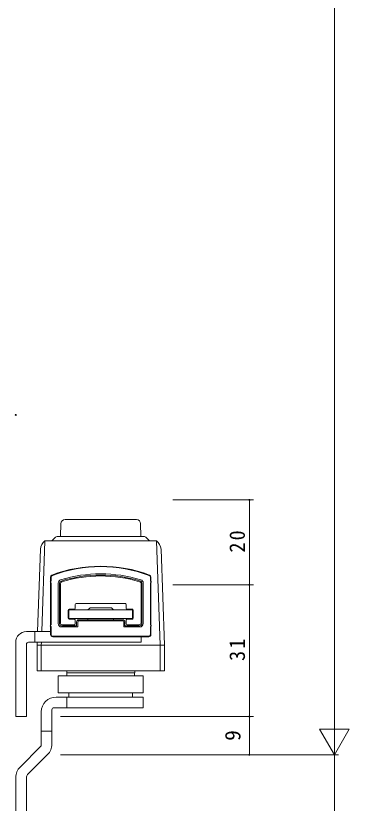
# Model space of a CAD drawing. Units: millimetres on the paper. Extents: x -420 to 373, y -297 to 267.
# Drawn here: x -289.2 to -210.7, y -184.4 to 0.9 of the extents above; entities that cross this region are included whole.
import ezdxf
from ezdxf.enums import TextEntityAlignment as Align

# ---------------------------------------------------------------- set-up
doc = ezdxf.new("R2010")
doc.units = ezdxf.units.MM
doc.layers.add('0-4_YKK_D', color=6, linetype='Continuous', lineweight=9)
doc.layers.add('0-6_YKK_13', color=4, linetype='Continuous', lineweight=9)
doc.styles.add('ＭＳ ゴシック', font='')
doc.styles.get('ＭＳ ゴシック').set_extended_font_data('MS Gothic')

msp = doc.modelspace()

# ---------------------------------------------------------------- linework, layer by layer
at = {"layer": '0-4_YKK_D'}
for p, q in [((-214.202, 170.953), (-214.202, -166.047)), ((-252.202, -113.049), (-233.202, -113.049)), ((-234.202, -113.049), (-234.202, -133.047)), ((-252.202, -133.047), (-233.202, -133.047)), ((-252.202, -133.047), (-233.202, -133.047)), ((-234.202, -164.047), (-234.202, -133.047)), ((-214.202, -173.047), (-214.202, -160.922)), ((-278.699, -164.047), (-233.202, -164.047)), ((-252.202, -164.047), (-233.202, -164.047)), ((-234.202, -173.047), (-234.202, -164.047)), ((-214.202, -173.047), (-217.702, -166.985)), ((-210.702, -166.985), (-217.702, -166.985)), ((-214.202, -173.047), (-210.702, -166.985)), ((-278.699, -173.047), (-213.202, -173.047)), ((-278.699, -173.047), (-233.202, -173.047)), ((-278.699, -173.047), (-213.202, -173.047)), ((-214.202, -173.047), (-214.202, -238.047))]:
    msp.add_line(p, q, dxfattribs=at)
for centre, start, end in [((-289.209, -93.047), 0, 180), ((-289.209, -93.047), 180, 0), ((-234.202, -113.049), 90, 270), ((-234.202, -113.049), 270, 90), ((-234.202, -133.047), 90, 270), ((-234.202, -133.047), 90, 270), ((-234.202, -133.047), 270, 90), ((-234.202, -133.047), 270, 90), ((-234.202, -164.047), 90, 270), ((-234.202, -164.047), 90, 270), ((-234.202, -164.047), 270, 90), ((-234.202, -164.047), 270, 90), ((-234.202, -173.047), 90, 270), ((-234.202, -173.047), 270, 90)]:
    msp.add_arc(centre, 0.106, start, end, dxfattribs=at)
at = {"layer": '0-6_YKK_13'}
for p, q in [((-278.65, -121.649), (-278.597, -118.632)), ((-260.807, -117.649), (-277.597, -117.649)), ((-259.755, -121.649), (-259.807, -118.632)), ((-279.995, -121.942), (-280.702, -122.649)), ((-279.288, -121.649), (-259.117, -121.649)), ((-258.409, -121.942), (-257.702, -122.649)), ((-282.343, -122.649), (-283.09, -144.049)), ((-256.062, -122.649), (-282.343, -122.649)), ((-256.062, -122.649), (-255.203, -147.249)), ((-284.091, -144.049), (-283.413, -124.649)), ((-281.002, -131.194), (-281.002, -144.749)), ((-280.902, -131.293), (-280.902, -132.149)), ((-257.502, -131.293), (-257.502, -132.149)), ((-257.402, -131.194), (-257.402, -144.749)), ((-280.902, -132.549), (-280.902, -142.449)), ((-279.202, -132.617), (-279.202, -142.149)), ((-278.902, -132.617), (-278.902, -142.149)), ((-278.702, -132.815), (-278.702, -141.949)), ((-259.702, -132.815), (-259.702, -141.949)), ((-259.502, -132.617), (-259.502, -142.149)), ((-259.202, -142.149), (-259.202, -132.617)), ((-257.502, -132.549), (-257.502, -142.449)), ((-276.852, -138.999), (-276.852, -140.899)), ((-275.402, -138.799), (-276.652, -138.799)), ((-275.202, -137.649), (-275.202, -138.599)), ((-263.402, -137.449), (-275.002, -137.449)), ((-271.702, -138.449), (-272.202, -138.949)), ((-269.202, -138.949), (-272.202, -138.949)), ((-266.702, -138.449), (-271.702, -138.449)), ((-269.202, -138.949), (-266.202, -138.949)), ((-266.702, -138.449), (-266.202, -138.949)), ((-263.202, -137.649), (-263.202, -138.599)), ((-263.002, -138.799), (-261.752, -138.799)), ((-261.732, -138.949), (-261.702, -138.979)), ((-261.702, -138.949), (-261.702, -140.949)), ((-261.552, -138.999), (-261.552, -140.899)), ((-278.402, -142.649), (-274.902, -142.649)), ((-278.202, -142.449), (-275.402, -142.449)), ((-276.702, -140.949), (-261.702, -140.949)), ((-275.402, -141.099), (-276.652, -141.099)), ((-275.202, -141.299), (-275.202, -142.249)), ((-274.902, -141.749), (-274.902, -142.649)), ((-274.602, -142.949), (-274.602, -141.749)), ((-274.402, -141.249), (-264.002, -141.249)), ((-274.402, -141.549), (-264.002, -141.549)), ((-272.202, -140.949), (-272.202, -141.249)), ((-266.202, -140.949), (-266.202, -141.249)), ((-263.802, -141.749), (-263.802, -142.949)), ((-263.502, -141.749), (-263.502, -142.649)), ((-260.002, -142.649), (-263.502, -142.649)), ((-263.202, -141.299), (-263.202, -142.249)), ((-263.002, -141.099), (-261.752, -141.099)), ((-260.202, -142.449), (-263.002, -142.449)), ((-280.902, -144.049), (-286.702, -144.049)), ((-284.732, -144.049), (-284.732, -146.549)), ((-280.902, -142.849), (-280.902, -144.649)), ((-274.602, -142.949), (-278.402, -142.949)), ((-260.002, -142.949), (-263.802, -142.949)), ((-257.502, -142.849), (-257.502, -144.649)), ((-280.502, -145.249), (-257.902, -145.249)), ((-280.402, -145.149), (-258.002, -145.149)), ((-259.702, -145.249), (-259.702, -146.549)), ((-289.202, -146.549), (-289.202, -164.049)), ((-286.702, -164.049), (-286.702, -147.049)), ((-259.702, -146.549), (-286.202, -146.549)), ((-284.202, -147.249), (-284.178, -146.549)), ((-284.202, -147.249), (-254.202, -147.249)), ((-284.202, -153.249), (-284.202, -147.249)), ((-283.177, -146.549), (-283.202, -147.249)), ((-283.202, -153.249), (-283.202, -147.249)), ((-255.202, -153.249), (-255.202, -147.249)), ((-284.202, -153.249), (-254.202, -153.249)), ((-261.202, -153.249), (-277.202, -153.249)), ((-277.202, -153.249), (-277.202, -153.749)), ((-277.202, -153.749), (-261.202, -153.749)), ((-277.173, -153.847), (-273.31, -153.749)), ((-277.158, -154.449), (-277.173, -153.847)), ((-273.31, -153.749), (-265.095, -153.749)), ((-261.231, -153.847), (-265.095, -153.749)), ((-261.247, -154.449), (-261.231, -153.847)), ((-261.202, -153.749), (-261.202, -153.249)), ((-279.199, -158.449), (-279.199, -154.449)), ((-259.199, -154.449), (-279.199, -154.449)), ((-261.247, -154.449), (-277.158, -154.449)), ((-259.199, -158.449), (-259.199, -154.449)), ((-259.199, -158.449), (-279.199, -158.449)), ((-276.699, -159.449), (-276.699, -158.449)), ((-261.699, -159.449), (-261.699, -158.449)), ((-259.199, -159.449), (-279.699, -159.449)), ((-277.199, -161.949), (-277.199, -159.449)), ((-283.199, -170.742), (-283.199, -162.949)), ((-280.699, -170.535), (-280.699, -162.449)), ((-289.202, -164.049), (-286.702, -164.049)), ((-283.199, -167.449), (-280.699, -167.449)), ((-288.174, -175.924), (-283.346, -171.096)), ((-286.406, -177.692), (-281.724, -173.01)), ((-289.199, -204.449), (-289.199, -178.399)), ((-286.699, -204.449), (-286.699, -178.399))]:
    msp.add_line(p, q, dxfattribs=at)
for points in [[(-254.202, -153.249), (-254.202, -147.249), (-254.992, -124.649)], [(-261.702, -138.949), (-276.702, -138.949), (-276.702, -140.949)], [(-280.199, -161.949), (-259.199, -161.949), (-259.199, -159.449)]]:
    msp.add_lwpolyline(points, dxfattribs=at)
for centre, radius, start, end in [((-277.597, -118.649), 1, 90, 178.99998), ((-260.807, -118.649), 1, 1, 90), ((-279.288, -122.649), 1, 90, 134.99998), ((-259.117, -122.649), 1, 44.99998, 90), ((-280.429, -124.96), 3, 129.62868, 174.05766), ((-257.975, -124.96), 3, 5.94232, 50.37131), ((-269.202, -161.395), 32.745, 69.48595, 110.51404), ((-269.202, -160.96), 32.211, 69.3177, 110.68228), ((-280.502, -131.194), 0.5, 110.51404, 180), ((-280.402, -131.293), 0.5, 110.68228, 180), ((-269.202, -162.862), 32.413, 73.08118, 106.91881), ((-269.202, -162.862), 32.113, 73.08118, 106.91881), ((-269.202, -161.782), 30.833, 72.7403, 107.25969), ((-258.002, -131.293), 0.5, 0, 69.3177), ((-257.902, -131.194), 0.5, 0, 69.48595), ((-280.902, -132.349), 0.2, 90, 270), ((-278.402, -132.617), 0.8, 106.91881, 180), ((-278.402, -132.617), 0.5, 106.91881, 180), ((-278.202, -132.815), 0.5, 107.25969, 180), ((-260.202, -132.815), 0.5, 0, 72.7403), ((-260.002, -132.617), 0.5, 0, 73.08118), ((-260.002, -132.617), 0.8, 0, 73.08118), ((-257.502, -132.349), 0.2, 270, 90), ((-276.652, -138.999), 0.2, 90, 180), ((-275.402, -138.599), 0.2, 270, 0), ((-275.002, -137.649), 0.2, 90, 180), ((-263.402, -137.649), 0.2, 0, 90), ((-263.002, -138.599), 0.2, 180, 270), ((-261.752, -138.999), 0.2, 0, 90), ((-280.902, -142.649), 0.2, 90, 270), ((-278.402, -142.149), 0.8, 180, 270), ((-278.402, -142.149), 0.5, 180, 270), ((-278.202, -141.949), 0.5, 180, 270), ((-276.652, -140.899), 0.2, 180, 270), ((-275.402, -141.299), 0.2, 0, 90), ((-275.402, -142.249), 0.2, 270, 0), ((-274.402, -141.749), 0.5, 90, 180), ((-274.402, -141.749), 0.2, 90, 180), ((-264.002, -141.749), 0.5, 0, 90), ((-264.002, -141.749), 0.2, 0, 90), ((-263.002, -141.299), 0.2, 90, 180), ((-263.002, -142.249), 0.2, 180, 270), ((-261.752, -140.899), 0.2, 270, 0), ((-260.202, -141.949), 0.5, 270, 0), ((-260.002, -142.149), 0.8, 270, 0), ((-260.002, -142.149), 0.5, 270, 0), ((-257.502, -142.649), 0.2, 270, 90), ((-286.702, -146.549), 2.5, 90, 180), ((-280.502, -144.749), 0.5, 180, 270), ((-280.402, -144.649), 0.5, 180, 270), ((-258.002, -144.649), 0.5, 270, 0), ((-257.902, -144.749), 0.5, 270, 0), ((-286.202, -147.049), 0.5, 90, 180), ((-279.699, -162.949), 3.5, 90, 180), ((-280.199, -162.449), 0.5, 90, 180), ((-283.699, -170.742), 0.5, 315, 0), ((-284.199, -170.535), 3.5, 315, 0), ((-285.699, -178.399), 3.5, 135, 180), ((-285.699, -178.399), 1, 135, 179.99998)]:
    msp.add_arc(centre, radius, start, end, dxfattribs=at)

# ---------------------------------------------------------------- texts
at = {"layer": '0-4_YKK_D', "color": 3, "style": 'ＭＳ ゴシック'}
msp.add_text('9', height=3.666, rotation=90, dxfattribs=at).set_placement((-235.202, -169.747), align=Align.BOTTOM_LEFT)
at = {"layer": '0-4_YKK_D', "color": 3, "char_height": 3.666, "attachment_point": 7, "rotation": 90, "style": 'ＭＳ ゴシック'}
for s, insert in [('\\T1.21;\\W0.95;20', (-235.202, -125.448)), ('\\T1.21;\\W0.95;31', (-235.202, -150.947))]:
    msp.add_mtext(s, dxfattribs=dict(at, insert=insert))

doc.saveas('drawing.dxf')
